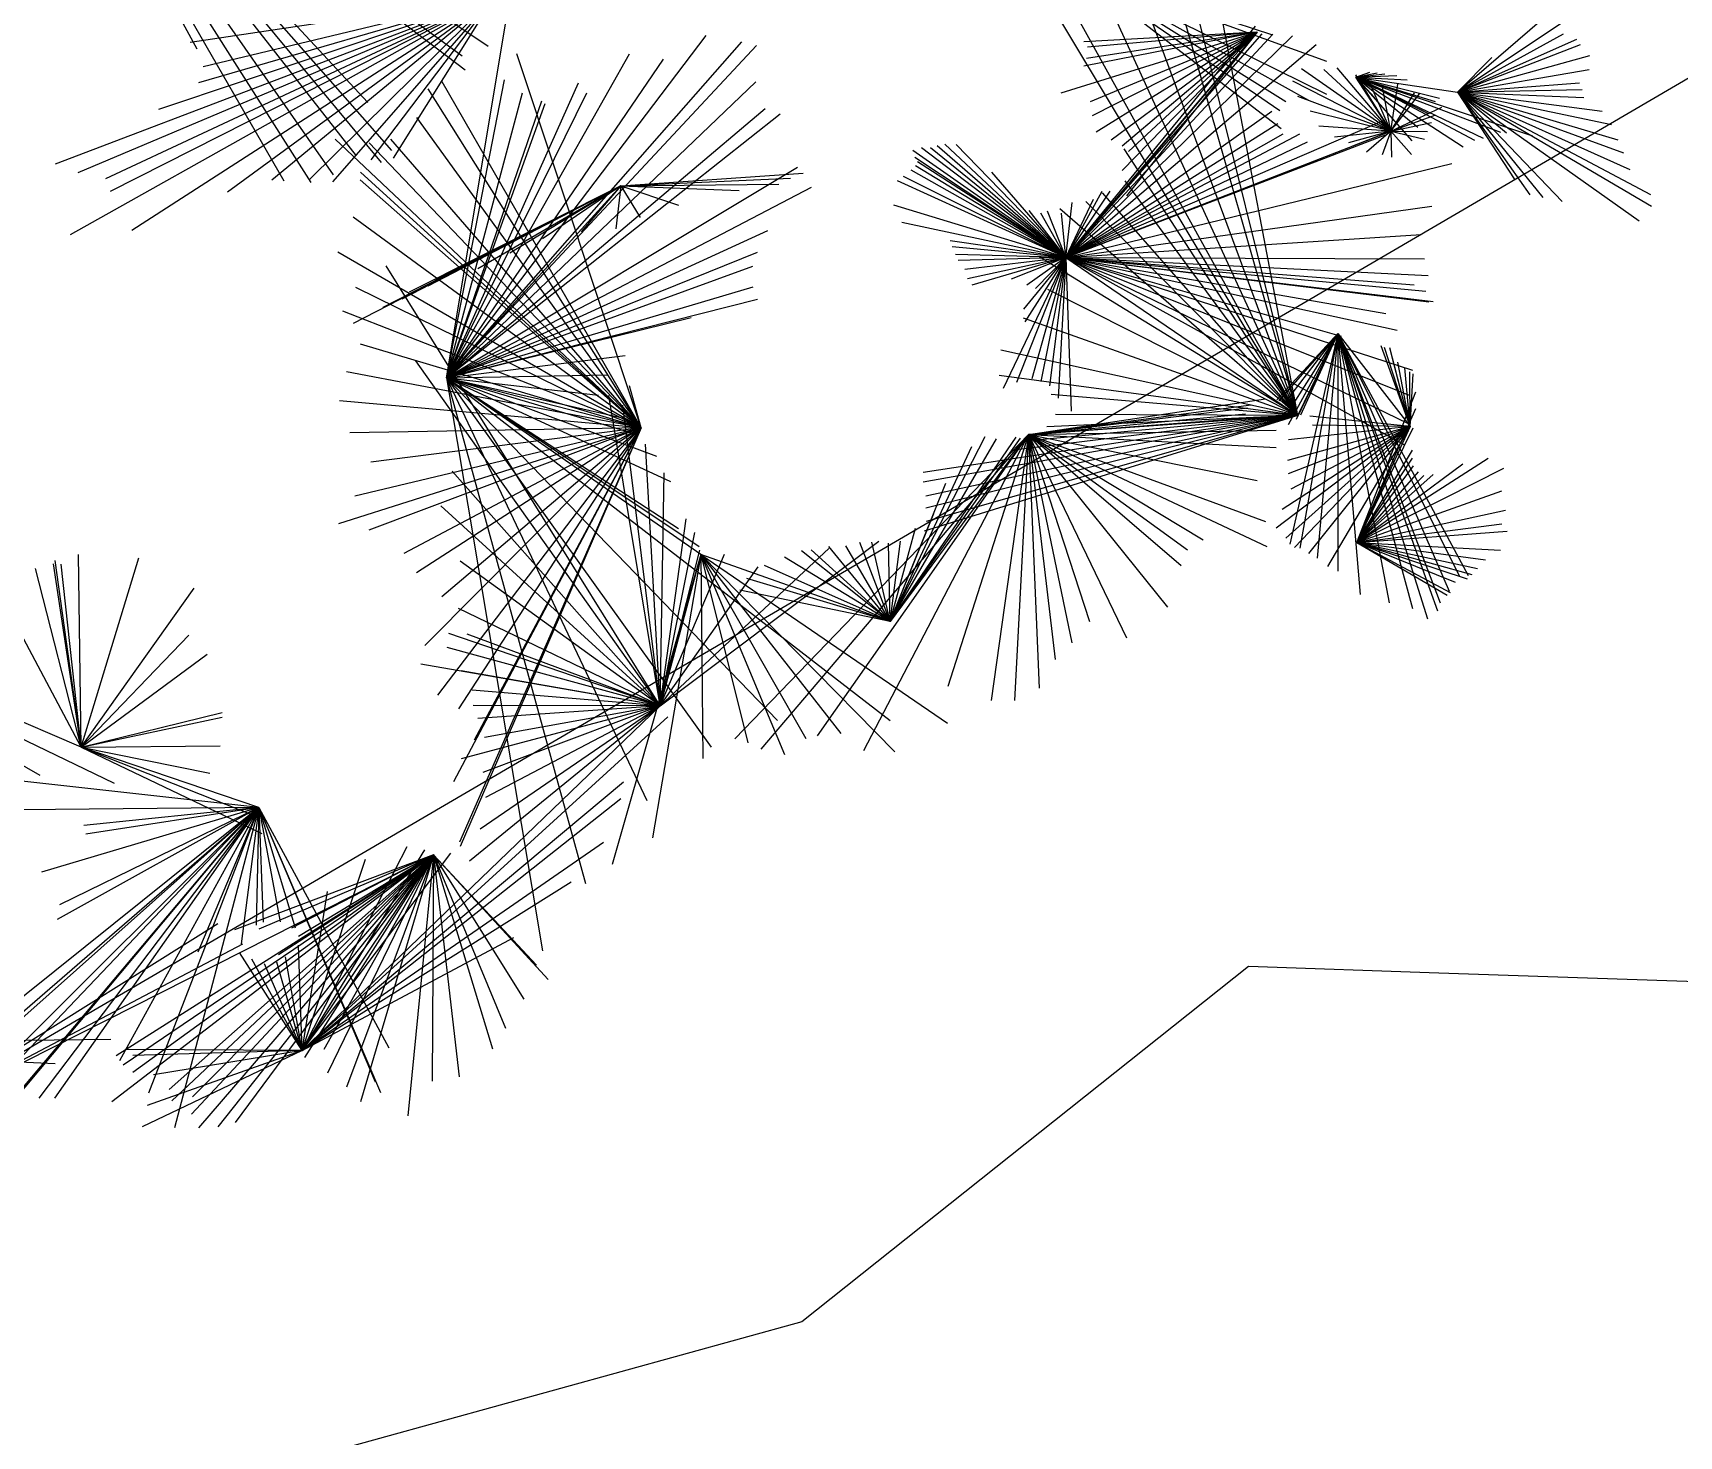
# Model space of a CAD drawing. Extents: x 447968 to 448359, y 6028019 to 6028235.
# Drawn here: x 448198.6 to 448229.04, y 6028188.76 to 6028214.71 of the extents above; entities that cross this region are included whole.
import ezdxf

# ---------------------------------------------------------------- set-up
doc = ezdxf.new("R2010")
doc.units = 0
doc.layers.add('CENTERLINE', color=4, linetype='CONTINUOUS')

msp = doc.modelspace()

# ---------------------------------------------------------------- linework, layer by layer
at = {"layer": 'CENTERLINE'}
for p, q in [((448221.24, 6028214.72, 158.39), (448217.7, 6028210.55, 157.4)), ((448223.71, 6028212.89, 158.95), (448223.06, 6028213.89, 158.22)), ((448223.06, 6028213.89, 158.22), (448224.94, 6028213.61, 157.87)), ((448217.7, 6028210.55, 157.4), (448223.71, 6028212.89, 158.95)), ((448206.25, 6028208.33, 156.81), (448209.47, 6028211.88, 157.04)), ((448217.7, 6028210.55, 157.4), (448221.99, 6028207.63, 158.45)), ((448221.99, 6028207.63, 158.45), (448222.73, 6028209.15, 158.48)), ((448222.73, 6028209.15, 158.48), (448224.07, 6028207.43, 158.72)), ((448210.95, 6028205.06, 157.61), (448206.25, 6028208.33, 156.81)), ((448206.25, 6028208.33, 156.81), (448209.85, 6028207.4, 157.19)), ((448221.99, 6028207.63, 158.45), (448217.01, 6028207.28, 157.56)), ((448224.07, 6028207.43, 158.72), (448223.08, 6028205.28, 158.56)), ((448217.01, 6028207.28, 157.56), (448214.45, 6028203.82, 157.47)), ((448210.95, 6028205.06, 157.61), (448210.2, 6028202.26, 157.39)), ((448214.45, 6028203.82, 157.47), (448210.95, 6028205.06, 157.61)), ((448199.49, 6028201.5, 157.27), (448192.99, 6028204.28, 157.06)), ((448210.2, 6028202.26, 157.39), (448203.58, 6028195.89, 156.47)), ((448202.78, 6028200.38, 156.4), (448199.49, 6028201.5, 157.27)), ((448195.78, 6028194.33, 157.14), (448202.78, 6028200.38, 156.4)), ((448206.01, 6028199.51, 156.94), (448195.78, 6028194.33, 157.14)), ((448203.58, 6028195.89, 156.47), (448206.01, 6028199.51, 156.94)), ((448221.08, 6028197.44, 157.99), (448212.82, 6028190.87, 157.63)), ((448224.6, 6028197.32, 158.6), (448221.08, 6028197.44, 157.99)), ((448229.55, 6028197.15, 158.28), (448224.6, 6028197.32, 158.6)), ((448212.82, 6028190.87, 157.63), (448192.61, 6028185.3, 157.24))]:
    msp.add_line(p, q, dxfattribs=at)
at = {"layer": 'SPLAY_SHOTS'}
for p, q in [((448198.5, 6028220.19, 157), (448201.63, 6028214.41, 157.66)), ((448198.5, 6028220.19, 157), (448203.24, 6028211.97, 157.68)), ((448198.5, 6028220.19, 157), (448203.74, 6028211.94, 157.68)), ((448198.5, 6028220.19, 157), (448204.15, 6028212.08, 157.6)), ((448198.5, 6028220.19, 157), (448204.58, 6028212.43, 157.58)), ((448198.5, 6028220.19, 157), (448205.04, 6028212.31, 157.71)), ((448198.5, 6028220.19, 157), (448205.23, 6028212.53, 157.71)), ((448198.5, 6028220.19, 157), (448204.79, 6028213.42, 157.97)), ((448198.5, 6028220.19, 157), (448206.59, 6028214.02, 157.16)), ((448198.5, 6028220.19, 157), (448206.54, 6028214.28, 158.1)), ((448198.5, 6028220.19, 157), (448207.02, 6028214.46, 157.89)), ((448221.99, 6028207.63, 158.45), (448219.75, 6028219.38, 158.3)), ((448221.99, 6028207.63, 158.45), (448217.06, 6028218.36, 158.28)), ((448221.99, 6028207.63, 158.45), (448218.91, 6028218.4, 158.45)), ((448221.99, 6028207.63, 158.45), (448219.27, 6028218.55, 158.31)), ((448221.99, 6028207.63, 158.45), (448218.07, 6028218.24, 158.55)), ((448221.99, 6028207.63, 158.45), (448217, 6028215.94, 158.36)), ((448217.87, 6028215.87, 157.93), (448221.52, 6028214.67, 158.44)), ((448217.87, 6028215.87, 157.93), (448222.52, 6028214.18, 158.6)), ((448217.87, 6028215.87, 157.93), (448222.52, 6028213.57, 158.57)), ((448217.87, 6028215.87, 157.93), (448222.19, 6028213.46, 158.45)), ((448217.87, 6028215.87, 157.93), (448221.77, 6028213.44, 158.39)), ((448217.87, 6028215.87, 157.93), (448221.66, 6028213.27, 158.35)), ((448217.87, 6028215.87, 157.93), (448221.68, 6028212.94, 158.36)), ((448195.78, 6028194.33, 157.14), (448232.52, 6028215.81, 154.39)), ((448221.99, 6028207.63, 158.45), (448217.51, 6028215.73, 158.27)), ((448207.13, 6028215.37, 158.27), (448199.01, 6028212.28, 157.31)), ((448207.13, 6028215.37, 158.27), (448199.29, 6028210.97, 157.49)), ((448207.13, 6028215.37, 158.27), (448199.43, 6028212.12, 157.17)), ((448207.13, 6028215.37, 158.27), (448199.94, 6028212.01, 157.1)), ((448207.13, 6028215.37, 158.27), (448200.03, 6028211.77, 157.29)), ((448207.13, 6028215.37, 158.27), (448200.43, 6028211.05, 157.55)), ((448207.13, 6028215.37, 158.27), (448200.92, 6028213.29, 157.69)), ((448207.13, 6028215.37, 158.27), (448201.51, 6028214.53, 158.03)), ((448207.13, 6028215.37, 158.27), (448201.66, 6028213.78, 157.96)), ((448207.13, 6028215.37, 158.27), (448201.75, 6028214.08, 158.01)), ((448207.13, 6028215.37, 158.27), (448202.2, 6028211.76, 157.67)), ((448207.13, 6028215.37, 158.27), (448203.02, 6028211.98, 157.69)), ((448207.13, 6028215.37, 158.27), (448203.71, 6028211.99, 157.74)), ((448207.13, 6028215.37, 158.27), (448204.14, 6028211.95, 157.82)), ((448207.13, 6028215.37, 158.27), (448204.85, 6028212.36, 157.88)), ((448207.13, 6028215.37, 158.27), (448205.26, 6028212.39, 157.88)), ((448206.25, 6028208.33, 156.81), (448207.39, 6028215.16, 157.29)), ((448224.94, 6028213.61, 157.87), (448226.64, 6028215.07, 156.98)), ((448224.94, 6028213.61, 157.87), (448226.95, 6028214.95, 156.94)), ((448206.25, 6028208.33, 156.81), (448211.05, 6028214.66, 157.85)), ((448221.24, 6028214.72, 158.39), (448217.61, 6028213.59, 158.1)), ((448217.7, 6028210.55, 157.4), (448221.21, 6028214.83, 158.45)), ((448217.7, 6028210.55, 157.4), (448221.33, 6028214.69, 158.4)), ((448217.7, 6028210.55, 157.4), (448221.53, 6028214.68, 158.37)), ((448217.7, 6028210.55, 157.4), (448221.89, 6028214.65, 158.44)), ((448221.24, 6028214.72, 158.39), (448218.03, 6028214.09, 158.14)), ((448221.24, 6028214.72, 158.39), (448218.03, 6028214.54, 158.18)), ((448221.24, 6028214.72, 158.39), (448218.08, 6028214.23, 158.25)), ((448221.24, 6028214.72, 158.39), (448218.1, 6028214.44, 158.25)), ((448221.24, 6028214.72, 158.39), (448218.15, 6028213.43, 158.06)), ((448221.24, 6028214.72, 158.39), (448218.19, 6028213.17, 158.02)), ((448221.24, 6028214.72, 158.39), (448218.26, 6028212.87, 158.06)), ((448221.24, 6028214.72, 158.39), (448218.54, 6028212.72, 158.06)), ((448221.24, 6028214.72, 158.39), (448218.74, 6028212.16, 158.18)), ((448221.24, 6028214.72, 158.39), (448218.74, 6028212.61, 158.11)), ((448221.24, 6028214.72, 158.39), (448218.82, 6028211.69, 158.15)), ((448221.24, 6028214.72, 158.39), (448218.86, 6028212.51, 158.17)), ((448221.24, 6028214.72, 158.39), (448218.93, 6028211.98, 158.19)), ((448224.94, 6028213.61, 157.87), (448226.9, 6028214.69, 157.04)), ((448206.25, 6028208.33, 156.81), (448211.71, 6028214.54, 157.88)), ((448206.25, 6028208.33, 156.81), (448211.98, 6028214.47, 157.79)), ((448206.25, 6028208.33, 156.81), (448209.63, 6028214.32, 157.54)), ((448209.85, 6028207.4, 157.19), (448207.55, 6028214.32, 156.96)), ((448217.7, 6028210.55, 157.4), (448222.33, 6028214.49, 158.63)), ((448224.94, 6028213.61, 157.87), (448227.15, 6028214.59, 157.06)), ((448224.94, 6028213.61, 157.87), (448227.22, 6028214.49, 157.09)), ((448206.25, 6028208.33, 156.81), (448210.26, 6028214.22, 157.67)), ((448223.71, 6028212.89, 158.95), (448222.06, 6028214.04, 159.29)), ((448223.71, 6028212.89, 158.95), (448222.47, 6028214.03, 159.21)), ((448223.71, 6028212.89, 158.95), (448222.72, 6028214.06, 159.17)), ((448224.94, 6028213.61, 157.87), (448227.39, 6028214.29, 157.12)), ((448224.94, 6028213.61, 157.87), (448225.58, 6028214.25, 157.51)), ((448224.94, 6028213.61, 157.87), (448227.38, 6028214.03, 157.23)), ((448209.85, 6028207.4, 157.19), (448206.17, 6028213.8, 156.88)), ((448206.25, 6028208.33, 156.81), (448207.32, 6028213.84, 157.35)), ((448206.25, 6028208.33, 156.81), (448211.97, 6028213.8, 157.64)), ((448206.25, 6028208.33, 156.81), (448208.69, 6028213.78, 157.48)), ((448223.71, 6028212.89, 158.95), (448221.9, 6028213.81, 159.29)), ((448223.06, 6028213.89, 158.22), (448223.32, 6028213.98, 158.18)), ((448223.06, 6028213.89, 158.22), (448223.46, 6028213.97, 158.14)), ((448223.06, 6028213.89, 158.22), (448223.6, 6028213.95, 158.11)), ((448223.71, 6028212.89, 158.95), (448223.06, 6028213.93, 159.13)), ((448223.06, 6028213.89, 158.22), (448223.82, 6028213.92, 158.05)), ((448223.06, 6028213.89, 158.22), (448225.05, 6028212.6, 158.54)), ((448223.06, 6028213.89, 158.22), (448225.26, 6028212.72, 158.22)), ((448223.06, 6028213.89, 158.22), (448226.33, 6028212.8, 158.11)), ((448223.06, 6028213.89, 158.22), (448225.74, 6028212.87, 158.15)), ((448223.06, 6028213.89, 158.22), (448225.42, 6028212.76, 158.19)), ((448223.06, 6028213.89, 158.22), (448224.61, 6028213.5, 157.88)), ((448223.06, 6028213.89, 158.22), (448224.53, 6028213.44, 157.83)), ((448223.06, 6028213.89, 158.22), (448224.39, 6028213.22, 157.85)), ((448223.06, 6028213.89, 158.22), (448223.44, 6028213.68, 158.04)), ((448223.06, 6028213.89, 158.22), (448224.21, 6028212.96, 157.69)), ((448223.06, 6028213.89, 158.22), (448224.1, 6028212.71, 157.77)), ((448223.06, 6028213.89, 158.22), (448223.41, 6028213.51, 158.1)), ((448223.06, 6028213.89, 158.22), (448224.01, 6028213.84, 158)), ((448223.71, 6028212.89, 158.95), (448223.3, 6028213.84, 159.14)), ((448223.71, 6028212.89, 158.95), (448223.55, 6028213.74, 159.12)), ((448223.71, 6028212.89, 158.95), (448223.84, 6028213.76, 159.13)), ((448224.94, 6028213.61, 157.87), (448227.2, 6028213.78, 157.45)), ((448209.85, 6028207.4, 157.19), (448205.91, 6028213.67, 157.08)), ((448206.25, 6028208.33, 156.81), (448207.65, 6028213.6, 157.81)), ((448206.25, 6028208.33, 156.81), (448208.84, 6028213.6, 157.77)), ((448206.25, 6028208.33, 156.81), (448208.01, 6028213.45, 157.4)), ((448223.71, 6028212.89, 158.95), (448221.99, 6028213.53, 159.26)), ((448223.71, 6028212.89, 158.95), (448224.15, 6028213.6, 159.11)), ((448223.71, 6028212.89, 158.95), (448224.24, 6028213.58, 159.08)), ((448224.94, 6028213.61, 157.87), (448227.25, 6028213.66, 157.56)), ((448224.94, 6028213.61, 157.87), (448226.88, 6028211.59, 157.23)), ((448224.94, 6028213.61, 157.87), (448226.52, 6028211.66, 157.32)), ((448224.94, 6028213.61, 157.87), (448226.28, 6028211.71, 157.31)), ((448224.94, 6028213.61, 157.87), (448226, 6028211.99, 157.36)), ((448224.94, 6028213.61, 157.87), (448227.28, 6028213.51, 157.53)), ((448224.94, 6028213.61, 157.87), (448227.62, 6028213.26, 157.49)), ((448224.94, 6028213.61, 157.87), (448227.79, 6028213.01, 157.49)), ((448224.94, 6028213.61, 157.87), (448227.91, 6028212.73, 157.53)), ((448224.94, 6028213.61, 157.87), (448228.01, 6028212.49, 157.63)), ((448224.94, 6028213.61, 157.87), (448228.13, 6028212.18, 157.6)), ((448224.94, 6028213.61, 157.87), (448228.51, 6028211.72, 157.46)), ((448224.94, 6028213.61, 157.87), (448228.53, 6028211.5, 157.51)), ((448224.94, 6028213.61, 157.87), (448228.3, 6028211.23, 157.45)), ((448224.94, 6028213.61, 157.87), (448225.85, 6028212.86, 157.73)), ((448209.85, 6028207.4, 157.19), (448205.7, 6028213.14, 157.3)), ((448206.25, 6028208.33, 156.81), (448208.07, 6028213.4, 157.77)), ((448206.25, 6028208.33, 156.81), (448212.14, 6028213.31, 157.56)), ((448206.25, 6028208.33, 156.81), (448212.42, 6028213.21, 157.48)), ((448217.7, 6028210.55, 157.4), (448221.51, 6028213.26, 158.46)), ((448223.71, 6028212.89, 158.95), (448222.22, 6028213.26, 159.2)), ((448223.71, 6028212.89, 158.95), (448224.65, 6028213.33, 159.07)), ((448223.71, 6028212.89, 158.95), (448224.54, 6028213.19, 159.21)), ((448217.7, 6028210.55, 157.4), (448223.6, 6028213.1, 158.65)), ((448217.7, 6028210.55, 157.4), (448221.62, 6028213.03, 158.39)), ((448217.7, 6028210.55, 157.4), (448221.72, 6028212.84, 158.44)), ((448217.7, 6028210.55, 157.4), (448222.03, 6028212.84, 158.54)), ((448217.7, 6028210.55, 157.4), (448223.61, 6028212.82, 158.51)), ((448223.71, 6028212.89, 158.95), (448222.38, 6028212.98, 159.24)), ((448223.71, 6028212.89, 158.95), (448222.67, 6028212.78, 159.27)), ((448223.71, 6028212.89, 158.95), (448222.93, 6028212.67, 159.25)), ((448223.71, 6028212.89, 158.95), (448223, 6028212.61, 159.27)), ((448223.71, 6028212.89, 158.95), (448223.26, 6028212.5, 159.28)), ((448223.71, 6028212.89, 158.95), (448223.55, 6028212.45, 159.16)), ((448223.71, 6028212.89, 158.95), (448224.46, 6028213.05, 159.13)), ((448223.71, 6028212.89, 158.95), (448224.39, 6028212.88, 159.13)), ((448223.71, 6028212.89, 158.95), (448224.33, 6028212.74, 159.17)), ((448223.71, 6028212.89, 158.95), (448224.09, 6028212.46, 159.25)), ((448223.71, 6028212.89, 158.95), (448223.72, 6028212.41, 159.15)), ((448209.85, 6028207.4, 157.19), (448204.19, 6028212.74, 157.68)), ((448209.85, 6028207.4, 157.19), (448204.82, 6028212.67, 157.44)), ((448209.85, 6028207.4, 157.19), (448205.22, 6028212.74, 157.42)), ((448217.7, 6028210.55, 157.4), (448214.87, 6028212.53, 157.08)), ((448217.7, 6028210.55, 157.4), (448215.03, 6028212.58, 157.13)), ((448217.7, 6028210.55, 157.4), (448215.2, 6028212.58, 157.19)), ((448217.7, 6028210.55, 157.4), (448215.32, 6028212.62, 157.24)), ((448217.7, 6028210.55, 157.4), (448215.46, 6028212.65, 157.3)), ((448217.7, 6028210.55, 157.4), (448215.67, 6028212.64, 157.36)), ((448217.7, 6028210.55, 157.4), (448222.17, 6028212.69, 158.46)), ((448221.99, 6028207.63, 158.45), (448218.78, 6028212.56, 158.32)), ((448206.25, 6028208.33, 156.81), (448212.74, 6028212.22, 157.4)), ((448217.7, 6028210.55, 157.4), (448214.91, 6028212.4, 157.1)), ((448217.7, 6028210.55, 157.4), (448214.92, 6028212.25, 157.05)), ((448217.7, 6028210.55, 157.4), (448214.96, 6028212.32, 157.09)), ((448217.7, 6028210.55, 157.4), (448224.84, 6028212.29, 158.68)), ((448209.85, 6028207.4, 157.19), (448204.65, 6028211.99, 157.65)), ((448209.85, 6028207.4, 157.19), (448204.66, 6028212.13, 157.57)), ((448209.47, 6028211.88, 157.04), (448212.84, 6028212.11, 157.09)), ((448209.47, 6028211.88, 157.04), (448212.61, 6028212.02, 157.52)), ((448209.47, 6028211.88, 157.04), (448212.39, 6028211.91, 158.08)), ((448217.7, 6028210.55, 157.4), (448214.59, 6028211.97, 156.98)), ((448217.7, 6028210.55, 157.4), (448214.7, 6028212.05, 157.03)), ((448217.7, 6028210.55, 157.4), (448214.84, 6028212.17, 157.02)), ((448217.7, 6028210.55, 157.4), (448216.33, 6028212.13, 157.39)), ((448221.99, 6028207.63, 158.45), (448218.8, 6028211.97, 158.35)), ((448209.47, 6028211.88, 157.04), (448204.52, 6028209.33, 158.06)), ((448209.47, 6028211.88, 157.04), (448205.07, 6028209.63, 157.52)), ((448209.47, 6028211.88, 157.04), (448205.42, 6028209.78, 158.32)), ((448209.47, 6028211.88, 157.04), (448205.56, 6028209.91, 157.03)), ((448209.47, 6028211.88, 157.04), (448205.9, 6028210.02, 158.45)), ((448209.47, 6028211.88, 157.04), (448206.05, 6028210.14, 156.91)), ((448206.25, 6028208.33, 156.81), (448213, 6028211.85, 157.45)), ((448209.47, 6028211.88, 157.04), (448206.4, 6028210.32, 158.52)), ((448209.47, 6028211.88, 157.04), (448206.83, 6028210.34, 158.66)), ((448209.47, 6028211.88, 157.04), (448207.42, 6028210.63, 158.7)), ((448209.47, 6028211.88, 157.04), (448208.02, 6028210.9, 158.53)), ((448209.47, 6028211.88, 157.04), (448208.74, 6028211.03, 158.41)), ((448209.47, 6028211.88, 157.04), (448209.38, 6028211.08, 158.6)), ((448209.47, 6028211.88, 157.04), (448209.83, 6028211.29, 158.55)), ((448209.47, 6028211.88, 157.04), (448210.54, 6028211.52, 158.66)), ((448209.47, 6028211.88, 157.04), (448211.66, 6028211.79, 158.45)), ((448217.7, 6028210.55, 157.4), (448218.52, 6028211.78, 157.89)), ((448217.7, 6028210.55, 157.4), (448218.37, 6028211.78, 157.94)), ((448217.7, 6028210.55, 157.4), (448218.21, 6028211.63, 158)), ((448221.99, 6028207.63, 158.45), (448218.07, 6028211.59, 158.19)), ((448221.99, 6028207.63, 158.45), (448218.38, 6028211.75, 158.17)), ((448209.85, 6028207.4, 157.19), (448204.52, 6028211.3, 157.64)), ((448217.7, 6028210.55, 157.4), (448214.52, 6028211.52, 157.03)), ((448217.7, 6028210.55, 157.4), (448217.02, 6028211.42, 157.44)), ((448217.7, 6028210.55, 157.4), (448217.24, 6028211.37, 157.65)), ((448217.7, 6028210.55, 157.4), (448217.36, 6028211.41, 157.8)), ((448221.99, 6028207.63, 158.45), (448217.59, 6028211.45, 158.07)), ((448217.7, 6028210.55, 157.4), (448217.62, 6028211.37, 157.75)), ((448217.7, 6028210.55, 157.4), (448217.82, 6028211.57, 157.98)), ((448217.7, 6028210.55, 157.4), (448224.47, 6028211.5, 158.59)), ((448206.25, 6028208.33, 156.81), (448212.19, 6028211.05, 157.4)), ((448217.7, 6028210.55, 157.4), (448214.67, 6028211.2, 156.98)), ((448217.7, 6028210.55, 157.4), (448224.27, 6028210.98, 158.43)), ((448217.7, 6028210.55, 157.4), (448215.56, 6028210.86, 157.2)), ((448217.7, 6028210.55, 157.4), (448215.6, 6028210.75, 157.23)), ((448209.85, 6028207.4, 157.19), (448204.24, 6028210.65, 157.65)), ((448210.2, 6028202.26, 157.39), (448205.13, 6028210.4, 157.25)), ((448206.25, 6028208.33, 156.81), (448212, 6028210.65, 157.39)), ((448206.25, 6028208.33, 156.81), (448211.91, 6028210.39, 157.38)), ((448217.7, 6028210.55, 157.4), (448215.66, 6028210.61, 157.23)), ((448217.7, 6028210.55, 157.4), (448215.71, 6028210.5, 157.24)), ((448217.7, 6028210.55, 157.4), (448215.83, 6028210.33, 157.28)), ((448217.7, 6028210.55, 157.4), (448215.88, 6028210.16, 157.3)), ((448217.7, 6028210.55, 157.4), (448215.96, 6028210.04, 157.37)), ((448217.7, 6028210.55, 157.4), (448216.54, 6028208.13, 158.2)), ((448217.7, 6028210.55, 157.4), (448216.69, 6028210.15, 157.53)), ((448217.7, 6028210.55, 157.4), (448216.79, 6028208.24, 158.08)), ((448217.7, 6028210.55, 157.4), (448216.92, 6028209.6, 157.76)), ((448217.7, 6028210.55, 157.4), (448216.94, 6028209.36, 157.85)), ((448217.7, 6028210.55, 157.4), (448216.98, 6028210.04, 157.61)), ((448217.7, 6028210.55, 157.4), (448217.07, 6028208.31, 158.04)), ((448217.7, 6028210.55, 157.4), (448217.14, 6028209.98, 157.65)), ((448221.99, 6028207.63, 158.45), (448217.2, 6028210.57, 157.98)), ((448217.7, 6028210.55, 157.4), (448217.24, 6028208.26, 157.98)), ((448217.7, 6028210.55, 157.4), (448217.4, 6028208.18, 157.97)), ((448217.7, 6028210.55, 157.4), (448217.56, 6028207.95, 157.97)), ((448217.7, 6028210.55, 157.4), (448224.14, 6028210.05, 158.6)), ((448217.7, 6028210.55, 157.4), (448224.41, 6028209.73, 158.67)), ((448217.7, 6028210.55, 157.4), (448223.62, 6028209.52, 158.65)), ((448217.7, 6028210.55, 157.4), (448223.83, 6028209.21, 158.74)), ((448217.7, 6028210.55, 157.4), (448222.79, 6028209.1, 158.4)), ((448217.7, 6028210.55, 157.4), (448224.11, 6028208.47, 158.55)), ((448217.7, 6028210.55, 157.4), (448224.05, 6028208.01, 158.64)), ((448217.7, 6028210.55, 157.4), (448224.03, 6028207.48, 158.66)), ((448217.7, 6028210.55, 157.4), (448223.96, 6028207.09, 158.77)), ((448217.7, 6028210.55, 157.4), (448224.33, 6028210.53, 158.46)), ((448217.7, 6028210.55, 157.4), (448224.4, 6028210.22, 158.43)), ((448217.7, 6028210.55, 157.4), (448224.36, 6028209.93, 158.45)), ((448217.7, 6028210.55, 157.4), (448224.49, 6028209.74, 158.54)), ((448217.7, 6028210.55, 157.4), (448217.8, 6028207.71, 158)), ((448209.85, 6028207.4, 157.19), (448204.57, 6028210, 157.62)), ((448206.25, 6028208.33, 156.81), (448211.92, 6028210.01, 157.44)), ((448206.25, 6028208.33, 156.81), (448212, 6028209.78, 157.25)), ((448221.99, 6028207.63, 158.45), (448217.37, 6028209.96, 158)), ((448209.85, 6028207.4, 157.19), (448204.33, 6028209.56, 157.67)), ((448206.25, 6028208.33, 156.81), (448210.77, 6028209.44, 157.48)), ((448221.99, 6028207.63, 158.45), (448216.92, 6028209.43, 157.98)), ((448222.73, 6028209.15, 158.48), (448221.6, 6028207.92, 157.95)), ((448222.73, 6028209.15, 158.48), (448221.64, 6028207.9, 158.02)), ((448222.73, 6028209.15, 158.48), (448221.74, 6028207.85, 158.07)), ((448222.73, 6028209.15, 158.48), (448221.81, 6028207.46, 158.54)), ((448222.73, 6028209.15, 158.48), (448221.84, 6028205.25, 158.8)), ((448222.73, 6028209.15, 158.48), (448221.86, 6028207.78, 158.08)), ((448222.73, 6028209.15, 158.48), (448221.96, 6028207.73, 158.08)), ((448222.73, 6028209.15, 158.48), (448221.96, 6028207.56, 158.53)), ((448222.73, 6028209.15, 158.48), (448222.03, 6028205.18, 158.88)), ((448222.73, 6028209.15, 158.48), (448222.04, 6028207.64, 158.53)), ((448222.73, 6028209.15, 158.48), (448222.35, 6028204.99, 158.74)), ((448222.73, 6028209.15, 158.48), (448225.14, 6028204.67, 158.49)), ((448222.73, 6028209.15, 158.48), (448224.98, 6028204.66, 158.47)), ((448222.73, 6028209.15, 158.48), (448224.79, 6028204.38, 158.49)), ((448222.73, 6028209.15, 158.48), (448224.62, 6028204.17, 158.5)), ((448222.73, 6028209.15, 158.48), (448224.57, 6028204.02, 158.54)), ((448222.73, 6028209.15, 158.48), (448224.39, 6028203.87, 158.56)), ((448222.73, 6028209.15, 158.48), (448224.11, 6028204.06, 158.56)), ((448222.73, 6028209.15, 158.48), (448223.68, 6028204.17, 158.79)), ((448222.73, 6028209.15, 158.48), (448223.14, 6028204.32, 158.74)), ((448222.73, 6028209.15, 158.48), (448222.73, 6028204.75, 158.78)), ((448209.85, 6028207.4, 157.19), (448204.66, 6028208.95, 157.61)), ((448221.99, 6028207.63, 158.45), (448216.5, 6028208.84, 157.92)), ((448224.07, 6028207.43, 158.72), (448223.53, 6028208.92, 158.73)), ((448224.07, 6028207.43, 158.72), (448223.59, 6028208.89, 158.75)), ((448224.07, 6028207.43, 158.72), (448223.69, 6028208.88, 158.66)), ((448210.2, 6028202.26, 157.39), (448205.68, 6028208.64, 157.2)), ((448206.25, 6028208.33, 156.81), (448209.55, 6028208.74, 157.55)), ((448206.25, 6028208.33, 156.81), (448206.45, 6028208.57, 156.85)), ((448206.25, 6028208.33, 156.81), (448206.48, 6028208.57, 156.84)), ((448206.25, 6028208.33, 156.81), (448206.49, 6028208.57, 156.84)), ((448206.25, 6028208.33, 156.81), (448206.45, 6028208.56, 156.84)), ((448206.25, 6028208.33, 156.81), (448206.46, 6028208.56, 156.83)), ((448224.07, 6028207.43, 158.72), (448223.72, 6028208.76, 158.75)), ((448224.07, 6028207.43, 158.72), (448223.84, 6028208.62, 158.81)), ((448209.85, 6028207.4, 157.19), (448204.4, 6028208.44, 157.61)), ((448206.25, 6028208.33, 156.81), (448206.35, 6028208.4, 156.82)), ((448206.25, 6028208.33, 156.81), (448209.24, 6028208.38, 157.53)), ((448206.25, 6028208.33, 156.81), (448209.06, 6028208.01, 157.68)), ((448206.25, 6028208.33, 156.81), (448209.58, 6028207.57, 157.72)), ((448206.25, 6028208.33, 156.81), (448209.78, 6028207.28, 157.73)), ((448206.25, 6028208.33, 156.81), (448210.13, 6028206.88, 157.77)), ((448206.25, 6028208.33, 156.81), (448210.39, 6028206.41, 157.74)), ((448206.25, 6028208.33, 156.81), (448210.54, 6028205.54, 157.59)), ((448206.25, 6028208.33, 156.81), (448210.92, 6028205.21, 157.48)), ((448206.25, 6028208.33, 156.81), (448214.45, 6028201.99, 158.12)), ((448206.25, 6028208.33, 156.81), (448212.37, 6028201.99, 157.87)), ((448206.25, 6028208.33, 156.81), (448211.14, 6028201.5, 157.85)), ((448206.25, 6028208.33, 156.81), (448209.95, 6028200.51, 157.79)), ((448206.25, 6028208.33, 156.81), (448208.82, 6028198.98, 157.71)), ((448206.25, 6028208.33, 156.81), (448208.02, 6028197.73, 157.79)), ((448221.99, 6028207.63, 158.45), (448216.47, 6028208.37, 157.8)), ((448224.07, 6028207.43, 158.72), (448223.97, 6028208.51, 158.82)), ((448224.07, 6028207.43, 158.72), (448224.06, 6028208.44, 158.83)), ((448224.07, 6028207.43, 158.72), (448224.12, 6028208.4, 158.84)), ((448210.2, 6028202.26, 157.39), (448209.25, 6028208, 157.55)), ((448209.85, 6028207.4, 157.19), (448209.63, 6028208.18, 157.16)), ((448217.01, 6028207.28, 157.56), (448221.39, 6028207.94, 157.99)), ((448221.99, 6028207.63, 158.45), (448217.43, 6028208.02, 157.77)), ((448223.08, 6028205.28, 158.56), (448224.17, 6028208.07, 158.64)), ((448209.85, 6028207.4, 157.19), (448204.27, 6028207.9, 157.65)), ((448210.2, 6028202.26, 157.39), (448209.51, 6028207.82, 157.58)), ((448221.99, 6028207.63, 158.45), (448215.06, 6028206.58, 157.39)), ((448221.99, 6028207.63, 158.45), (448215.06, 6028206.4, 157.4)), ((448221.99, 6028207.63, 158.45), (448215.08, 6028205.49, 157.61)), ((448221.99, 6028207.63, 158.45), (448215.11, 6028206.14, 157.46)), ((448221.99, 6028207.63, 158.45), (448215.11, 6028205.92, 157.49)), ((448221.99, 6028207.63, 158.45), (448215.12, 6028205.67, 157.55)), ((448221.99, 6028207.63, 158.45), (448216.73, 6028206.99, 157.68)), ((448217.01, 6028207.28, 157.56), (448221.13, 6028207.83, 157.95)), ((448217.01, 6028207.28, 157.56), (448221.06, 6028207.77, 157.94)), ((448217.01, 6028207.28, 157.56), (448221.02, 6028207.66, 157.93)), ((448221.99, 6028207.63, 158.45), (448217.08, 6028207.17, 157.69)), ((448221.99, 6028207.63, 158.45), (448217.35, 6028207.42, 157.73)), ((448221.99, 6028207.63, 158.45), (448217.51, 6028207.65, 157.75)), ((448223.08, 6028205.28, 158.56), (448224.17, 6028207.76, 158.64)), ((448209.85, 6028207.4, 157.19), (448204.25, 6028205.63, 157.67)), ((448209.85, 6028207.4, 157.19), (448204.46, 6028207.31, 157.66)), ((448209.85, 6028207.4, 157.19), (448204.55, 6028206.14, 157.66)), ((448209.85, 6028207.4, 157.19), (448204.81, 6028205.51, 157.53)), ((448209.85, 6028207.4, 157.19), (448204.85, 6028206.77, 157.68)), ((448209.85, 6028207.4, 157.19), (448205.46, 6028205.08, 157.5)), ((448209.85, 6028207.4, 157.19), (448205.69, 6028204.72, 157.63)), ((448209.85, 6028207.4, 157.19), (448205.85, 6028203.38, 157.47)), ((448209.85, 6028207.4, 157.19), (448206.08, 6028202.46, 157.38)), ((448209.85, 6028207.4, 157.19), (448206.16, 6028204.28, 157.54)), ((448209.85, 6028207.4, 157.19), (448206.38, 6028200.86, 157.15)), ((448209.85, 6028207.4, 157.19), (448206.47, 6028202.21, 157.34)), ((448209.85, 6028207.4, 157.19), (448206.49, 6028199.74, 157.23)), ((448209.85, 6028207.4, 157.19), (448206.5, 6028199.66, 157.33)), ((448209.85, 6028207.4, 157.19), (448206.76, 6028201.63, 157.38)), ((448217.01, 6028207.28, 157.56), (448221.23, 6028207.6, 157.95)), ((448217.01, 6028207.28, 157.56), (448221.46, 6028207.6, 157.98)), ((448217.01, 6028207.28, 157.56), (448221.59, 6028207.36, 158.19)), ((448224.07, 6028207.43, 158.72), (448221.59, 6028205.55, 158.75)), ((448224.07, 6028207.43, 158.72), (448221.7, 6028205.89, 158.71)), ((448224.07, 6028207.43, 158.72), (448221.77, 6028205.36, 158.7)), ((448224.07, 6028207.43, 158.72), (448221.8, 6028206.8, 158.57)), ((448224.07, 6028207.43, 158.72), (448221.81, 6028206.55, 158.58)), ((448224.07, 6028207.43, 158.72), (448221.82, 6028207.18, 158.53)), ((448224.07, 6028207.43, 158.72), (448221.86, 6028206.27, 158.63)), ((448224.07, 6028207.43, 158.72), (448221.93, 6028205.19, 158.7)), ((448224.07, 6028207.43, 158.72), (448222.19, 6028205.08, 158.7)), ((448224.07, 6028207.43, 158.72), (448222.21, 6028207.62, 158.58)), ((448224.07, 6028207.43, 158.72), (448222.26, 6028207.45, 158.56)), ((448224.07, 6028207.43, 158.72), (448222.54, 6028204.84, 158.7)), ((448223.08, 6028205.28, 158.56), (448224.12, 6028207.4, 158.66)), ((448210.2, 6028202.26, 157.39), (448209.93, 6028207.1, 157.79)), ((448217.01, 6028207.28, 157.56), (448211.58, 6028201.65, 158.22)), ((448217.01, 6028207.28, 157.56), (448212.06, 6028201.46, 158.26)), ((448217.01, 6028207.28, 157.56), (448213.1, 6028201.71, 158.21)), ((448217.01, 6028207.28, 157.56), (448213.96, 6028201.43, 158.43)), ((448214.45, 6028203.82, 157.47), (448216.21, 6028207.24, 157.46)), ((448214.45, 6028203.82, 157.47), (448216.78, 6028207.23, 157.54)), ((448214.45, 6028203.82, 157.47), (448216.86, 6028207.21, 157.61)), ((448214.45, 6028203.82, 157.47), (448216.42, 6028207.2, 157.51)), ((448214.45, 6028203.82, 157.47), (448215.96, 6028207.06, 157.45)), ((448217.01, 6028207.28, 157.56), (448215.52, 6028202.62, 158.35)), ((448217.01, 6028207.28, 157.56), (448216.32, 6028202.36, 158.7)), ((448217.01, 6028207.28, 157.56), (448216.75, 6028202.36, 158.77)), ((448217.01, 6028207.28, 157.56), (448221.59, 6028207.04, 158.29)), ((448217.01, 6028207.28, 157.56), (448221.24, 6028206.43, 158.32)), ((448217.01, 6028207.28, 157.56), (448221.39, 6028205.67, 158.42)), ((448217.01, 6028207.28, 157.56), (448221.42, 6028205.21, 158.49)), ((448217.01, 6028207.28, 157.56), (448220.24, 6028205.33, 158.27)), ((448217.01, 6028207.28, 157.56), (448219.95, 6028205.15, 158.17)), ((448217.01, 6028207.28, 157.56), (448219.83, 6028204.86, 158.09)), ((448217.01, 6028207.28, 157.56), (448219.58, 6028204.09, 158.05)), ((448217.01, 6028207.28, 157.56), (448218.82, 6028203.52, 158.17)), ((448217.01, 6028207.28, 157.56), (448218.14, 6028203.82, 158.1)), ((448217.01, 6028207.28, 157.56), (448217.81, 6028203.43, 158.21)), ((448217.01, 6028207.28, 157.56), (448217.5, 6028203.12, 158.47)), ((448217.01, 6028207.28, 157.56), (448217.21, 6028202.59, 158.69)), ((448223.08, 6028205.28, 158.56), (448224.11, 6028206.99, 158.58)), ((448223.08, 6028205.28, 158.56), (448224.11, 6028206.84, 158.57)), ((448223.08, 6028205.28, 158.56), (448225.51, 6028206.84, 158.47)), ((448223.08, 6028205.28, 158.56), (448225.04, 6028206.74, 158.54)), ((448210.2, 6028202.26, 157.39), (448206.35, 6028206.6, 157.19)), ((448210.2, 6028202.26, 157.39), (448210.27, 6028206.57, 157.82)), ((448223.08, 6028205.28, 158.56), (448224.13, 6028206.7, 158.58)), ((448223.08, 6028205.28, 158.56), (448225.8, 6028206.66, 158.48)), ((448223.08, 6028205.28, 158.56), (448224.22, 6028206.59, 158.58)), ((448223.08, 6028205.28, 158.56), (448224.49, 6028206.54, 158.62)), ((448223.08, 6028205.28, 158.56), (448224.32, 6028206.52, 158.64)), ((448214.45, 6028203.82, 157.47), (448215.48, 6028206.38, 157.55)), ((448223.08, 6028205.28, 158.56), (448225.76, 6028206.24, 158.37)), ((448210.2, 6028202.26, 157.39), (448206.14, 6028205.96, 157.21)), ((448214.45, 6028203.82, 157.47), (448215.26, 6028205.82, 157.66)), ((448223.08, 6028205.28, 158.56), (448225.83, 6028205.88, 158.43)), ((448210.2, 6028202.26, 157.39), (448210.68, 6028205.72, 157.78)), ((448214.45, 6028203.82, 157.47), (448214.92, 6028205.55, 157.78)), ((448223.08, 6028205.28, 158.56), (448225.76, 6028205.63, 158.46)), ((448210.2, 6028202.26, 157.39), (448210.84, 6028205.47, 157.71)), ((448210.2, 6028202.26, 157.39), (448214.24, 6028205.31, 157.78)), ((448214.45, 6028203.82, 157.47), (448213.32, 6028205.21, 157.96)), ((448214.45, 6028203.82, 157.47), (448213.63, 6028205.22, 157.92)), ((448214.45, 6028203.82, 157.47), (448213.89, 6028205.28, 157.88)), ((448214.45, 6028203.82, 157.47), (448214.11, 6028205.29, 157.85)), ((448214.45, 6028203.82, 157.47), (448214.42, 6028205.27, 157.82)), ((448214.45, 6028203.82, 157.47), (448214.64, 6028205.31, 157.8)), ((448223.08, 6028205.28, 158.56), (448225.86, 6028205.49, 158.5)), ((448223.08, 6028205.28, 158.56), (448225.74, 6028205.14, 158.54)), ((448223.08, 6028205.28, 158.56), (448225.46, 6028204.96, 158.58)), ((448223.08, 6028205.28, 158.56), (448225.31, 6028204.8, 158.54)), ((448223.08, 6028205.28, 158.56), (448225.21, 6028204.69, 158.57)), ((448223.08, 6028205.28, 158.56), (448225.12, 6028204.61, 158.59)), ((448223.08, 6028205.28, 158.56), (448224.9, 6028204.55, 158.59)), ((448223.08, 6028205.28, 158.56), (448224.81, 6028204.36, 158.63)), ((448223.08, 6028205.28, 158.56), (448224.75, 6028204.31, 158.71)), ((448199.49, 6028201.5, 157.27), (448198.98, 6028204.89, 157.75)), ((448199.49, 6028201.5, 157.27), (448199.01, 6028204.95, 157.88)), ((448199.49, 6028201.5, 157.27), (448199.44, 6028205.06, 157.87)), ((448199.49, 6028201.5, 157.27), (448200.56, 6028205, 157.59)), ((448210.2, 6028202.26, 157.39), (448206.5, 6028204.94, 157.32)), ((448210.95, 6028205.06, 157.61), (448209.31, 6028199.33, 157.71)), ((448210.95, 6028205.06, 157.61), (448210.06, 6028199.82, 157.83)), ((448210.2, 6028202.26, 157.39), (448213.32, 6028205.17, 157.71)), ((448210.2, 6028202.26, 157.39), (448210.93, 6028205.14, 157.72)), ((448210.2, 6028202.26, 157.39), (448211.39, 6028205.07, 157.66)), ((448210.95, 6028205.06, 157.61), (448210.99, 6028201.29, 157.9)), ((448210.95, 6028205.06, 157.61), (448211.82, 6028201.58, 158.15)), ((448210.95, 6028205.06, 157.61), (448212.5, 6028201.36, 158.35)), ((448210.95, 6028205.06, 157.61), (448212.89, 6028201.66, 158.18)), ((448210.95, 6028205.06, 157.61), (448213.54, 6028201.75, 158.17)), ((448210.95, 6028205.06, 157.61), (448214.54, 6028201.41, 158.16)), ((448210.95, 6028205.06, 157.61), (448215.51, 6028201.94, 158.47)), ((448214.45, 6028203.82, 157.47), (448212.5, 6028205.01, 158.11)), ((448214.45, 6028203.82, 157.47), (448212.81, 6028205.13, 158.06)), ((448214.45, 6028203.82, 157.47), (448212.99, 6028205.15, 158)), ((448199.49, 6028201.5, 157.27), (448197.74, 6028204.78, 157.8)), ((448199.49, 6028201.5, 157.27), (448198.65, 6028204.8, 157.93)), ((448199.49, 6028201.5, 157.27), (448199.12, 6028204.88, 157.9)), ((448210.2, 6028202.26, 157.39), (448212.01, 6028204.83, 157.68)), ((448214.45, 6028203.82, 157.47), (448211.8, 6028204.62, 158.21)), ((448214.45, 6028203.82, 157.47), (448212.13, 6028204.86, 158.17)), ((448192.99, 6028204.28, 157.06), (448198.73, 6028200.98, 157.21)), ((448192.99, 6028204.28, 157.06), (448200.1, 6028200.83, 157.29)), ((448199.49, 6028201.5, 157.27), (448201.58, 6028204.44, 157.06)), ((448214.45, 6028203.82, 157.47), (448211.67, 6028204.4, 158.26)), ((448210.2, 6028202.26, 157.39), (448206.47, 6028204.06, 157.47)), ((448199.49, 6028201.5, 157.27), (448201.48, 6028203.57, 156.95)), ((448210.2, 6028202.26, 157.39), (448206.29, 6028203.6, 157.5)), ((448210.2, 6028202.26, 157.39), (448206.63, 6028203.59, 157.73)), ((448199.49, 6028201.5, 157.27), (448201.82, 6028203.22, 157.01)), ((448210.2, 6028202.26, 157.39), (448206.26, 6028203.34, 157.77)), ((448210.2, 6028202.26, 157.39), (448205.77, 6028203.03, 157.5)), ((448210.2, 6028202.26, 157.39), (448206.52, 6028202.91, 157.78)), ((448210.2, 6028202.26, 157.39), (448206.72, 6028202.55, 157.8)), ((448210.2, 6028202.26, 157.39), (448206.52, 6028201.28, 158.06)), ((448210.2, 6028202.26, 157.39), (448206.67, 6028199.39, 158.02)), ((448210.2, 6028202.26, 157.39), (448206.74, 6028202.27, 157.81)), ((448210.2, 6028202.26, 157.39), (448206.83, 6028202.03, 157.81)), ((448210.2, 6028202.26, 157.39), (448206.87, 6028199.98, 157.95)), ((448210.2, 6028202.26, 157.39), (448206.92, 6028201.03, 157.99)), ((448210.2, 6028202.26, 157.39), (448206.95, 6028201.68, 157.93)), ((448210.2, 6028202.26, 157.39), (448206.97, 6028200.57, 157.96)), ((448199.49, 6028201.5, 157.27), (448202.1, 6028202.14, 157.16)), ((448199.49, 6028201.5, 157.27), (448202.1, 6028202.05, 157.17)), ((448203.58, 6028195.89, 156.47), (448210.34, 6028202.06, 157.27)), ((448199.49, 6028201.5, 157.27), (448202.06, 6028201.52, 157.14)), ((448199.49, 6028201.5, 157.27), (448201.87, 6028201.02, 157.2)), ((448199.49, 6028201.5, 157.27), (448202.66, 6028200.25, 157.12)), ((448199.49, 6028201.5, 157.27), (448202.83, 6028199.9, 157.1)), ((448202.78, 6028200.38, 156.4), (448198.12, 6028200.9, 156.68)), ((448203.58, 6028195.89, 156.47), (448209.52, 6028200.86, 157.21)), ((448202.78, 6028200.38, 156.4), (448195.14, 6028194.26, 157.44)), ((448202.78, 6028200.38, 156.4), (448195.79, 6028194.17, 157.4)), ((448202.78, 6028200.38, 156.4), (448196.58, 6028194.2, 157.41)), ((448202.78, 6028200.38, 156.4), (448197.11, 6028194.43, 157.46)), ((448202.78, 6028200.38, 156.4), (448197.66, 6028194.32, 157.51)), ((448202.78, 6028200.38, 156.4), (448197.85, 6028194.5, 157.71)), ((448202.78, 6028200.38, 156.4), (448198.39, 6028200.34, 156.37)), ((448202.78, 6028200.38, 156.4), (448198.71, 6028195.01, 157.48)), ((448202.78, 6028200.38, 156.4), (448198.76, 6028199.19, 156.92)), ((448202.78, 6028200.38, 156.4), (448199, 6028195.01, 157.36)), ((448202.78, 6028200.38, 156.4), (448199.05, 6028198.31, 156.92)), ((448202.78, 6028200.38, 156.4), (448199.09, 6028198.58, 156.93)), ((448202.78, 6028200.38, 156.4), (448199.54, 6028200.05, 156.59)), ((448202.78, 6028200.38, 156.4), (448199.58, 6028199.89, 156.66)), ((448202.78, 6028200.38, 156.4), (448200.2, 6028195.7, 157.16)), ((448202.78, 6028200.38, 156.4), (448200.74, 6028195.1, 157.13)), ((448202.78, 6028200.38, 156.4), (448201.22, 6028194.46, 157.36)), ((448202.78, 6028200.38, 156.4), (448201.65, 6028197.71, 156.45)), ((448202.78, 6028200.38, 156.4), (448202.45, 6028197.86, 156.84)), ((448202.78, 6028200.38, 156.4), (448202.65, 6028200.3, 156.42)), ((448202.78, 6028200.38, 156.4), (448202.73, 6028198.21, 156.72)), ((448202.78, 6028200.38, 156.4), (448202.86, 6028198.26, 156.65)), ((448202.78, 6028200.38, 156.4), (448203.17, 6028198.27, 156.63)), ((448202.78, 6028200.38, 156.4), (448203.45, 6028198.16, 156.67)), ((448202.78, 6028200.38, 156.4), (448204.93, 6028195.31, 157.23)), ((448202.78, 6028200.38, 156.4), (448205.03, 6028195.11, 157.32)), ((448202.78, 6028200.38, 156.4), (448205.18, 6028195.94, 156.96)), ((448203.58, 6028195.89, 156.47), (448209.47, 6028200.55, 157.26)), ((448203.58, 6028195.89, 156.47), (448209.15, 6028199.74, 157.25)), ((448206.01, 6028199.51, 156.94), (448200.06, 6028194.94, 156.97)), ((448206.01, 6028199.51, 156.94), (448200.14, 6028195.79, 156.83)), ((448206.01, 6028199.51, 156.94), (448200.27, 6028195.62, 156.83)), ((448206.01, 6028199.51, 156.94), (448200.45, 6028195.48, 156.94)), ((448206.01, 6028199.51, 156.94), (448201.12, 6028195.17, 156.94)), ((448206.01, 6028199.51, 156.94), (448201.17, 6028194.96, 157.05)), ((448206.01, 6028199.51, 156.94), (448201.53, 6028194.71, 157.15)), ((448206.01, 6028199.51, 156.94), (448201.55, 6028195.03, 157.06)), ((448206.01, 6028199.51, 156.94), (448201.66, 6028194.46, 157.28)), ((448206.01, 6028199.51, 156.94), (448202.02, 6028194.48, 157.28)), ((448206.01, 6028199.51, 156.94), (448202.33, 6028198.12, 156.65)), ((448206.01, 6028199.51, 156.94), (448202.34, 6028194.56, 157.32)), ((448206.01, 6028199.51, 156.94), (448202.78, 6028198.13, 156.69)), ((448206.01, 6028199.51, 156.94), (448203.14, 6028197.66, 156.71)), ((448206.01, 6028199.51, 156.94), (448203.38, 6028198.15, 156.73)), ((448206.01, 6028199.51, 156.94), (448203.51, 6028198, 156.76)), ((448203.58, 6028195.89, 156.47), (448205.52, 6028199.66, 157.04)), ((448203.58, 6028195.89, 156.47), (448205.85, 6028199.6, 156.97)), ((448203.58, 6028195.89, 156.47), (448206.33, 6028199.54, 156.89)), ((448203.58, 6028195.89, 156.47), (448204.75, 6028199.43, 157.04)), ((448206.01, 6028199.51, 156.94), (448203.62, 6028195.76, 157.33)), ((448206.01, 6028199.51, 156.94), (448203.98, 6028195.91, 157.37)), ((448206.01, 6028199.51, 156.94), (448204.05, 6028195.47, 157.47)), ((448206.01, 6028199.51, 156.94), (448204.4, 6028195.21, 157.46)), ((448206.01, 6028199.51, 156.94), (448204.66, 6028194.94, 157.55)), ((448206.01, 6028199.51, 156.94), (448205.53, 6028194.68, 157.7)), ((448206.01, 6028199.51, 156.94), (448205.98, 6028195.32, 157.59)), ((448206.01, 6028199.51, 156.94), (448208.13, 6028197.2, 157.79)), ((448206.01, 6028199.51, 156.94), (448207.91, 6028197.47, 157.78)), ((448206.01, 6028199.51, 156.94), (448207.68, 6028196.84, 157.76)), ((448206.01, 6028199.51, 156.94), (448207.34, 6028196.3, 157.79)), ((448206.01, 6028199.51, 156.94), (448207.1, 6028195.92, 157.77)), ((448206.01, 6028199.51, 156.94), (448206.48, 6028195.4, 157.82)), ((448203.58, 6028195.89, 156.47), (448208.55, 6028199.01, 157.19)), ((448203.58, 6028195.89, 156.47), (448204.05, 6028198.83, 157.07)), ((448195.78, 6028194.33, 157.14), (448202.02, 6028198.24, 156.66)), ((448203.58, 6028195.89, 156.47), (448207.49, 6028197.98, 157.11)), ((448195.78, 6028194.33, 157.14), (448202.48, 6028197.86, 156.64)), ((448203.58, 6028195.89, 156.47), (448202.42, 6028197.7, 156.63)), ((448203.58, 6028195.89, 156.47), (448202.65, 6028197.58, 156.62)), ((448203.58, 6028195.89, 156.47), (448203.27, 6028197.62, 156.77)), ((448203.58, 6028195.89, 156.47), (448203.51, 6028197.84, 156.81)), ((448203.58, 6028195.89, 156.47), (448202.88, 6028197.49, 156.66)), ((448203.58, 6028195.89, 156.47), (448203.11, 6028197.52, 156.74)), ((448191.02, 6028195.99, 156.95), (448200.04, 6028196.1, 157.11)), ((448191.02, 6028195.99, 156.95), (448199.01, 6028195.65, 157.11)), ((448203.58, 6028195.89, 156.47), (448200.32, 6028195.91, 157.08)), ((448203.58, 6028195.89, 156.47), (448200.45, 6028195.8, 157.17)), ((448203.58, 6028195.89, 156.47), (448200.62, 6028194.48, 157.95)), ((448203.58, 6028195.89, 156.47), (448200.71, 6028194.87, 157.67)), ((448203.58, 6028195.89, 156.47), (448200.83, 6028195.44, 157.36))]:
    msp.add_line(p, q, dxfattribs=at)

doc.saveas('drawing.dxf')
